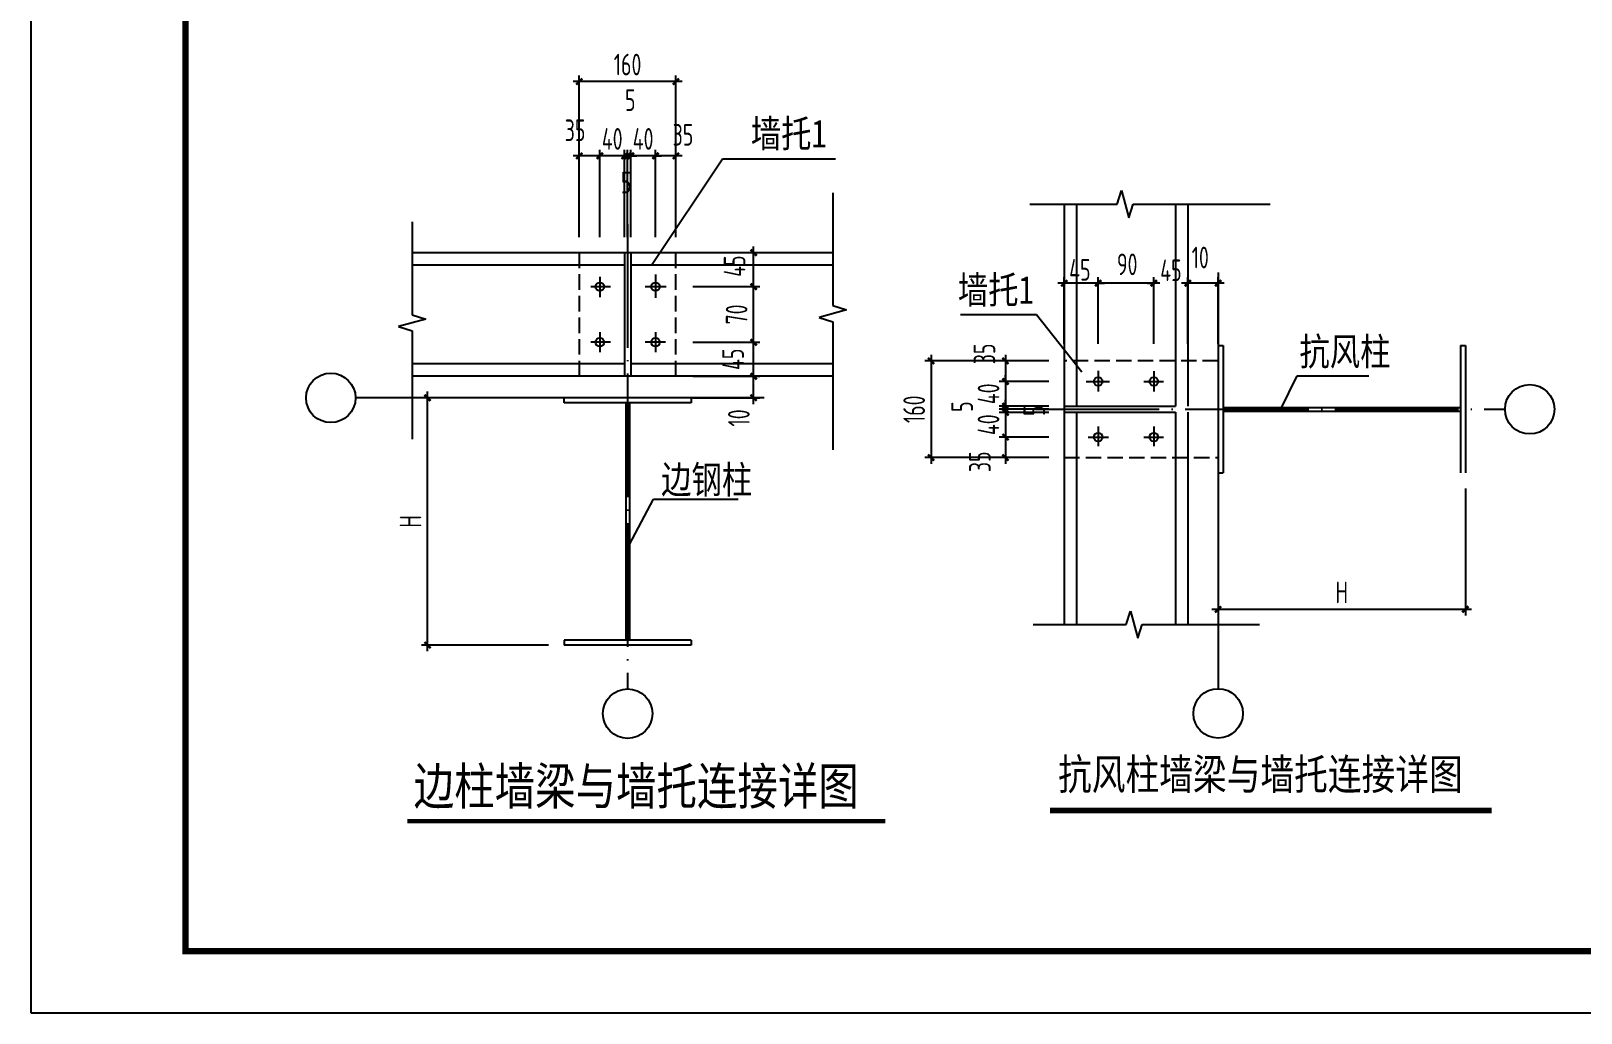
# Model space of a CAD drawing. Extents: x 492302 to 683319, y -252071 to 755100.
# Drawn here: x 493325 to 518402, y -252071 to -236181 of the extents above; entities that cross this region are included whole.
import ezdxf

# ---------------------------------------------------------------- set-up
doc = ezdxf.new("R2010")
doc.units = 0
doc.header["$LTSCALE"] = 1000
doc.header["$MEASUREMENT"] = 0
doc.linetypes.add('DASH', pattern=[0.35, 0.25, -0.1])
doc.linetypes.add('DOTE', pattern=[2.42, 2, -0.2, 0.02, -0.2])
doc.layers.get('Defpoints').update_dxf_attribs({"color": 250})
doc.layers.add('10', color=7, linetype='Continuous', lineweight=35)
for name, color, linetype in [('3T_WOOD', 21, 'Continuous'), ('DOTE', 14, 'DOTE'), ('OTHER', 7, 'Continuous'), ('PUB_DIM', 171, 'Continuous'), ('PUB_TEXT', 7, 'Continuous'), ('TK', 4, 'Continuous'), ('图层1', 8, 'Continuous')]:
    doc.layers.add(name, color=color, linetype=linetype)
doc.styles.add('-宋体', font='', dxfattribs={"width": 0.8})
doc.styles.add('TSSD_Dimension', font='Tssdeng.shx', dxfattribs={"width": 0.7, "bigfont": 'hztxt.shx'})
doc.styles.get('-宋体').set_extended_font_data('SimSun')
doc.dimstyles.new('TSSD_20_100', dxfattribs={"dimtxt": 350, "dimasz": 100, "dimexe": 100, "dimexo": 250, "dimgap": 100, "dimtad": 1, "dimdec": 0, "dimlfac": 0.2, "dimzin": 0, "dimdsep": 46, "dimtxsty": 'TSSD_Dimension', "dimblk": 'ARCHTICK', "dimblk1": 'ARCHTICK', "dimblk2": 'ARCHTICK', "dimcen": 0, "dimdle": 100, "dimclrt": 7, "dimadec": 0, "dimazin": 0, "dimtfac": 1, "dimtdec": 0, "dimtix": 1, "dimtmove": 2, "dimatfit": 3, "dimfxl": 0, "dimtolj": 1, "dimtzin": 0, "dimarcsym": 0})

# ---------------------------------------------------------------- blocks, each defined once
blk = doc.blocks.new('_ArchTick')
at = {"color": 0, "linetype": 'ByBlock', "const_width": 0.4}
blk.add_lwpolyline([(-0.5, -0.5), (0.5, 0.5)], dxfattribs=at)
blk = doc.blocks.new('*D1324')
at = {"layer": 'Defpoints', "color": 0}
for p in [(510590, -240263), (510590, -241494), (511490, -241494)]:
    blk.add_point(p, dxfattribs=at)
at = {"layer": 'PUB_DIM', "color": 0, "lineweight": -2}
for p, q in [((510590, -241244), (510590, -240163)), ((511490, -241244), (511490, -240163)), ((511590, -240263), (510490, -240263))]:
    blk.add_line(p, q, dxfattribs=at)
at = {"layer": 'PUB_DIM', "color": 0, "lineweight": -2, "xscale": 100, "yscale": 100, "zscale": 100, "rotation": 180}
blk.add_blockref('_ArchTick', (510590, -240263), dxfattribs=at)
at = {"layer": 'PUB_DIM', "color": 0, "lineweight": -2, "xscale": 100, "yscale": 100, "zscale": 100}
blk.add_blockref('_ArchTick', (511490, -240263), dxfattribs=at)
at = {"layer": 'PUB_DIM', "color": 7, "insert": (511060, -239957), "char_height": 350, "attachment_point": 5, "style": 'TSSD_Dimension'}
blk.add_mtext('\\A1;90', dxfattribs=at)
blk = doc.blocks.new('*D1325')
at = {"layer": 'Defpoints', "color": 0}
for p in [(499740, -242117), (501948, -242117), (501948, -246117)]:
    blk.add_point(p, dxfattribs=at)
at = {"layer": 'PUB_DIM', "color": 0, "lineweight": -2}
for p, q in [((501698, -242117), (499640, -242117)), ((499740, -246217), (499740, -242017)), ((501698, -246117), (499640, -246117))]:
    blk.add_line(p, q, dxfattribs=at)
at = {"layer": 'PUB_DIM', "color": 0, "lineweight": -2, "xscale": 100, "yscale": 100, "zscale": 100}
for p, rotation in [((499740, -242117), 90), ((499740, -246117), 270)]:
    blk.add_blockref('_ArchTick', p, dxfattribs=dict(at, rotation=rotation))
at = {"layer": 'PUB_DIM', "color": 7, "insert": (499465, -244117), "char_height": 350, "attachment_point": 5, "rotation": 90, "style": 'TSSD_Dimension'}
blk.add_mtext('\\A1;H', dxfattribs=at)
blk = doc.blocks.new('*D1326')
at = {"layer": 'Defpoints', "color": 0}
for p in [(502928, -238202), (502928, -239768), (502978, -239768)]:
    blk.add_point(p, dxfattribs=at)
at = {"layer": 'PUB_DIM', "color": 0, "lineweight": -2}
for p, q in [((502928, -238202), (502828, -238202)), ((502928, -239518), (502928, -238102)), ((502978, -238202), (502928, -238202)), ((502978, -239518), (502978, -238102)), ((502978, -238202), (503078, -238202))]:
    blk.add_line(p, q, dxfattribs=at)
at = {"layer": 'PUB_DIM', "color": 0, "lineweight": -2, "xscale": 100, "yscale": 100, "zscale": 100}
blk.add_blockref('_ArchTick', (502928, -238202), dxfattribs=at)
at = {"layer": 'PUB_DIM', "color": 0, "lineweight": -2, "xscale": 100, "yscale": 100, "zscale": 100, "rotation": 180}
blk.add_blockref('_ArchTick', (502978, -238202), dxfattribs=at)
at = {"layer": 'PUB_DIM', "color": 7, "insert": (502953, -238634), "char_height": 350, "attachment_point": 5, "style": 'TSSD_Dimension'}
blk.add_mtext('\\A1;5', dxfattribs=at)
blk = doc.blocks.new('*D1327')
at = {"layer": 'Defpoints', "color": 0}
for p in [(503785, -239768), (505016, -239768), (503785, -240318)]:
    blk.add_point(p, dxfattribs=at)
at = {"layer": 'PUB_DIM', "color": 0, "lineweight": -2}
for p, q in [((505016, -240418), (505016, -239668)), ((504035, -239768), (505116, -239768)), ((504035, -240318), (505116, -240318))]:
    blk.add_line(p, q, dxfattribs=at)
at = {"layer": 'PUB_DIM', "color": 0, "lineweight": -2, "xscale": 100, "yscale": 100, "zscale": 100}
for p, rotation in [((505016, -239768), 90), ((505016, -240318), 270)]:
    blk.add_blockref('_ArchTick', p, dxfattribs=dict(at, rotation=rotation))
at = {"layer": 'PUB_DIM', "color": 7, "insert": (504708, -239986), "char_height": 350, "attachment_point": 5, "rotation": 90, "style": 'TSSD_Dimension'}
blk.add_mtext('\\A1;45', dxfattribs=at)
blk = doc.blocks.new('*D1328')
at = {"layer": 'Defpoints', "color": 0}
for p in [(503428, -238202), (503428, -239768), (503759, -239768)]:
    blk.add_point(p, dxfattribs=at)
at = {"layer": 'PUB_DIM', "color": 0, "lineweight": -2}
for p, q in [((503859, -238202), (503328, -238202)), ((503428, -239518), (503428, -238102)), ((503759, -239518), (503759, -238102))]:
    blk.add_line(p, q, dxfattribs=at)
at = {"layer": 'PUB_DIM', "color": 0, "lineweight": -2, "xscale": 100, "yscale": 100, "zscale": 100, "rotation": 180}
blk.add_blockref('_ArchTick', (503428, -238202), dxfattribs=at)
at = {"layer": 'PUB_DIM', "color": 0, "lineweight": -2, "xscale": 100, "yscale": 100, "zscale": 100}
blk.add_blockref('_ArchTick', (503759, -238202), dxfattribs=at)
at = {"layer": 'PUB_DIM', "color": 7, "insert": (503873, -237861), "char_height": 350, "attachment_point": 5, "style": 'TSSD_Dimension'}
blk.add_mtext('\\A1;35', dxfattribs=at)
blk = doc.blocks.new('*D1329')
at = {"layer": 'Defpoints', "color": 0}
for p in [(503028, -238202), (503028, -239768), (503428, -239768)]:
    blk.add_point(p, dxfattribs=at)
at = {"layer": 'PUB_DIM', "color": 0, "lineweight": -2}
for p, q in [((503028, -238202), (502928, -238202)), ((503028, -239518), (503028, -238102)), ((503428, -238202), (503028, -238202)), ((503428, -239518), (503428, -238102)), ((503428, -238202), (503528, -238202))]:
    blk.add_line(p, q, dxfattribs=at)
at = {"layer": 'PUB_DIM', "color": 0, "lineweight": -2, "xscale": 100, "yscale": 100, "zscale": 100}
blk.add_blockref('_ArchTick', (503028, -238202), dxfattribs=at)
at = {"layer": 'PUB_DIM', "color": 0, "lineweight": -2, "xscale": 100, "yscale": 100, "zscale": 100, "rotation": 180}
blk.add_blockref('_ArchTick', (503428, -238202), dxfattribs=at)
at = {"layer": 'PUB_DIM', "color": 7, "insert": (503228, -237927), "char_height": 350, "attachment_point": 5, "style": 'TSSD_Dimension'}
blk.add_mtext('\\A1;40', dxfattribs=at)
blk = doc.blocks.new('*D1330')
at = {"layer": 'Defpoints', "color": 0}
for p in [(502528, -238202), (502528, -239768), (502928, -239768)]:
    blk.add_point(p, dxfattribs=at)
at = {"layer": 'PUB_DIM', "color": 0, "lineweight": -2}
for p, q in [((502528, -238202), (502428, -238202)), ((502528, -239518), (502528, -238102)), ((502928, -238202), (502528, -238202)), ((502928, -239518), (502928, -238102)), ((502928, -238202), (503028, -238202))]:
    blk.add_line(p, q, dxfattribs=at)
at = {"layer": 'PUB_DIM', "color": 0, "lineweight": -2, "xscale": 100, "yscale": 100, "zscale": 100}
blk.add_blockref('_ArchTick', (502528, -238202), dxfattribs=at)
at = {"layer": 'PUB_DIM', "color": 0, "lineweight": -2, "xscale": 100, "yscale": 100, "zscale": 100, "rotation": 180}
blk.add_blockref('_ArchTick', (502928, -238202), dxfattribs=at)
at = {"layer": 'PUB_DIM', "color": 7, "insert": (502728, -237927), "char_height": 350, "attachment_point": 5, "style": 'TSSD_Dimension'}
blk.add_mtext('\\A1;40', dxfattribs=at)
blk = doc.blocks.new('*D1331')
at = {"layer": 'Defpoints', "color": 0}
for p in [(502978, -238202), (502978, -239768), (503028, -239768)]:
    blk.add_point(p, dxfattribs=at)
at = {"layer": 'PUB_DIM', "color": 0, "lineweight": -2}
for p, q in [((502978, -238202), (502878, -238202)), ((502978, -239518), (502978, -238102)), ((503028, -238202), (502978, -238202)), ((503028, -239518), (503028, -238102)), ((503028, -238202), (503128, -238202))]:
    blk.add_line(p, q, dxfattribs=at)
at = {"layer": 'PUB_DIM', "color": 0, "lineweight": -2, "xscale": 100, "yscale": 100, "zscale": 100}
blk.add_blockref('_ArchTick', (502978, -238202), dxfattribs=at)
at = {"layer": 'PUB_DIM', "color": 0, "lineweight": -2, "xscale": 100, "yscale": 100, "zscale": 100, "rotation": 180}
blk.add_blockref('_ArchTick', (503028, -238202), dxfattribs=at)
at = {"layer": 'PUB_DIM', "color": 7, "insert": (503020, -237300), "char_height": 350, "attachment_point": 5, "style": 'TSSD_Dimension'}
blk.add_mtext('\\A1;5', dxfattribs=at)
blk = doc.blocks.new('*D1332')
at = {"layer": 'Defpoints', "color": 0}
for p in [(502196, -238202), (502196, -239768), (502528, -239768)]:
    blk.add_point(p, dxfattribs=at)
at = {"layer": 'PUB_DIM', "color": 0, "lineweight": -2}
for p, q in [((502628, -238202), (502096, -238202)), ((502196, -239518), (502196, -238102)), ((502528, -239518), (502528, -238102))]:
    blk.add_line(p, q, dxfattribs=at)
at = {"layer": 'PUB_DIM', "color": 0, "lineweight": -2, "xscale": 100, "yscale": 100, "zscale": 100, "rotation": 180}
blk.add_blockref('_ArchTick', (502196, -238202), dxfattribs=at)
at = {"layer": 'PUB_DIM', "color": 0, "lineweight": -2, "xscale": 100, "yscale": 100, "zscale": 100}
blk.add_blockref('_ArchTick', (502528, -238202), dxfattribs=at)
at = {"layer": 'PUB_DIM', "color": 7, "insert": (502127, -237788), "char_height": 350, "attachment_point": 5, "style": 'TSSD_Dimension'}
blk.add_mtext('\\A1;35', dxfattribs=at)
blk = doc.blocks.new('*D1333')
at = {"layer": 'Defpoints', "color": 0}
for p in [(510040, -242752), (509091, -243084), (510040, -243084)]:
    blk.add_point(p, dxfattribs=at)
at = {"layer": 'PUB_DIM', "color": 0, "lineweight": -2}
for p, q in [((509091, -242652), (509091, -243184)), ((509790, -242752), (508991, -242752)), ((509790, -243084), (508991, -243084))]:
    blk.add_line(p, q, dxfattribs=at)
at = {"layer": 'PUB_DIM', "color": 0, "lineweight": -2, "xscale": 100, "yscale": 100, "zscale": 100}
for p, rotation in [((509091, -242752), 90), ((509091, -243084), 270)]:
    blk.add_blockref('_ArchTick', p, dxfattribs=dict(at, rotation=rotation))
at = {"layer": 'PUB_DIM', "color": 7, "insert": (508677, -243152), "char_height": 350, "attachment_point": 5, "rotation": 90, "style": 'TSSD_Dimension'}
blk.add_mtext('\\A1;35', dxfattribs=at)
blk = doc.blocks.new('*D1334')
at = {"layer": 'Defpoints', "color": 0}
for p in [(509278, -241520), (507888, -243084), (509278, -243084)]:
    blk.add_point(p, dxfattribs=at)
at = {"layer": 'PUB_DIM', "color": 0, "lineweight": -2}
for p, q in [((507888, -241420), (507888, -243184)), ((509028, -241520), (507788, -241520)), ((509028, -243084), (507788, -243084))]:
    blk.add_line(p, q, dxfattribs=at)
at = {"layer": 'PUB_DIM', "color": 0, "lineweight": -2, "xscale": 100, "yscale": 100, "zscale": 100}
for p, rotation in [((507888, -241520), 90), ((507888, -243084), 270)]:
    blk.add_blockref('_ArchTick', p, dxfattribs=dict(at, rotation=rotation))
at = {"layer": 'PUB_DIM', "color": 7, "insert": (507613, -242302), "char_height": 350, "attachment_point": 5, "rotation": 90, "style": 'TSSD_Dimension'}
blk.add_mtext('\\A1;160', dxfattribs=at)
blk = doc.blocks.new('*D1335')
at = {"layer": 'Defpoints', "color": 0}
for p in [(510040, -240263), (510040, -241494), (510590, -241494)]:
    blk.add_point(p, dxfattribs=at)
at = {"layer": 'PUB_DIM', "color": 0, "lineweight": -2}
for p, q in [((510040, -241244), (510040, -240163)), ((510590, -241244), (510590, -240163)), ((510040, -240263), (509940, -240263)), ((510590, -240263), (510040, -240263)), ((510590, -240263), (510690, -240263))]:
    blk.add_line(p, q, dxfattribs=at)
at = {"layer": 'PUB_DIM', "color": 0, "lineweight": -2, "xscale": 100, "yscale": 100, "zscale": 100}
blk.add_blockref('_ArchTick', (510040, -240263), dxfattribs=at)
at = {"layer": 'PUB_DIM', "color": 0, "lineweight": -2, "xscale": 100, "yscale": 100, "zscale": 100, "rotation": 180}
blk.add_blockref('_ArchTick', (510590, -240263), dxfattribs=at)
at = {"layer": 'PUB_DIM', "color": 7, "insert": (510294, -240046), "char_height": 350, "attachment_point": 5, "style": 'TSSD_Dimension'}
blk.add_mtext('\\A1;45', dxfattribs=at)
blk = doc.blocks.new('*D1336')
at = {"layer": 'Defpoints', "color": 0}
for p in [(510040, -241520), (509091, -241852), (510040, -241852)]:
    blk.add_point(p, dxfattribs=at)
at = {"layer": 'PUB_DIM', "color": 0, "lineweight": -2}
for p, q in [((509091, -241420), (509091, -241952)), ((509790, -241520), (508991, -241520)), ((509790, -241852), (508991, -241852))]:
    blk.add_line(p, q, dxfattribs=at)
at = {"layer": 'PUB_DIM', "color": 0, "lineweight": -2, "xscale": 100, "yscale": 100, "zscale": 100}
for p, rotation in [((509091, -241520), 90), ((509091, -241852), 270)]:
    blk.add_blockref('_ArchTick', p, dxfattribs=dict(at, rotation=rotation))
at = {"layer": 'PUB_DIM', "color": 7, "insert": (508750, -241406), "char_height": 350, "attachment_point": 5, "rotation": 90, "style": 'TSSD_Dimension'}
blk.add_mtext('\\A1;35', dxfattribs=at)
blk = doc.blocks.new('*D1337')
at = {"layer": 'Defpoints', "color": 0}
for p in [(510040, -241852), (509091, -242252), (510040, -242252)]:
    blk.add_point(p, dxfattribs=at)
at = {"layer": 'PUB_DIM', "color": 0, "lineweight": -2}
for p, q in [((509790, -241852), (508991, -241852)), ((509091, -241852), (509091, -241752)), ((509091, -241852), (509091, -242252)), ((509790, -242252), (508991, -242252)), ((509091, -242252), (509091, -242352))]:
    blk.add_line(p, q, dxfattribs=at)
at = {"layer": 'PUB_DIM', "color": 0, "lineweight": -2, "xscale": 100, "yscale": 100, "zscale": 100}
for p, rotation in [((509091, -241852), 270), ((509091, -242252), 90)]:
    blk.add_blockref('_ArchTick', p, dxfattribs=dict(at, rotation=rotation))
at = {"layer": 'PUB_DIM', "color": 7, "insert": (508816, -242052), "char_height": 350, "attachment_point": 5, "rotation": 90, "style": 'TSSD_Dimension'}
blk.add_mtext('\\A1;40', dxfattribs=at)
blk = doc.blocks.new('*D1338')
at = {"layer": 'Defpoints', "color": 0}
for p in [(509091, -242302), (510040, -242252), (510040, -242302)]:
    blk.add_point(p, dxfattribs=at)
at = {"layer": 'PUB_DIM', "color": 0, "lineweight": -2}
for p, q in [((509091, -242252), (509091, -242152)), ((509790, -242252), (508991, -242252)), ((509790, -242302), (508991, -242302)), ((509091, -242252), (509091, -242302)), ((509091, -242302), (509091, -242402))]:
    blk.add_line(p, q, dxfattribs=at)
at = {"layer": 'PUB_DIM', "color": 0, "lineweight": -2, "xscale": 100, "yscale": 100, "zscale": 100}
for p, rotation in [((509091, -242252), 270), ((509091, -242302), 90)]:
    blk.add_blockref('_ArchTick', p, dxfattribs=dict(at, rotation=rotation))
at = {"layer": 'PUB_DIM', "color": 7, "insert": (508389, -242260), "char_height": 350, "attachment_point": 5, "rotation": 90, "style": 'TSSD_Dimension'}
blk.add_mtext('\\A1;5', dxfattribs=at)
blk = doc.blocks.new('*D1339')
at = {"layer": 'Defpoints', "color": 0}
for p in [(509091, -242352), (510040, -242302), (510040, -242352)]:
    blk.add_point(p, dxfattribs=at)
at = {"layer": 'PUB_DIM', "color": 0, "lineweight": -2}
for p, q in [((509091, -242302), (509091, -242202)), ((509790, -242302), (508991, -242302)), ((509790, -242352), (508991, -242352)), ((509091, -242302), (509091, -242352)), ((509091, -242352), (509091, -242452))]:
    blk.add_line(p, q, dxfattribs=at)
at = {"layer": 'PUB_DIM', "color": 0, "lineweight": -2, "xscale": 100, "yscale": 100, "zscale": 100}
for p, rotation in [((509091, -242302), 270), ((509091, -242352), 90)]:
    blk.add_blockref('_ArchTick', p, dxfattribs=dict(at, rotation=rotation))
at = {"layer": 'PUB_DIM', "color": 7, "insert": (509557, -242327), "char_height": 350, "attachment_point": 5, "rotation": 90, "style": 'TSSD_Dimension'}
blk.add_mtext('\\A1;5', dxfattribs=at)
blk = doc.blocks.new('*D1340')
at = {"layer": 'Defpoints', "color": 0}
for p in [(510040, -242352), (509091, -242752), (510040, -242752)]:
    blk.add_point(p, dxfattribs=at)
at = {"layer": 'PUB_DIM', "color": 0, "lineweight": -2}
for p, q in [((509790, -242352), (508991, -242352)), ((509091, -242352), (509091, -242252)), ((509091, -242352), (509091, -242752)), ((509790, -242752), (508991, -242752)), ((509091, -242752), (509091, -242852))]:
    blk.add_line(p, q, dxfattribs=at)
at = {"layer": 'PUB_DIM', "color": 0, "lineweight": -2, "xscale": 100, "yscale": 100, "zscale": 100}
for p, rotation in [((509091, -242352), 270), ((509091, -242752), 90)]:
    blk.add_blockref('_ArchTick', p, dxfattribs=dict(at, rotation=rotation))
at = {"layer": 'PUB_DIM', "color": 7, "insert": (508816, -242552), "char_height": 350, "attachment_point": 5, "rotation": 90, "style": 'TSSD_Dimension'}
blk.add_mtext('\\A1;40', dxfattribs=at)
blk = doc.blocks.new('*D1341')
at = {"layer": 'Defpoints', "color": 0}
for p in [(503785, -240318), (505016, -240318), (503785, -241218)]:
    blk.add_point(p, dxfattribs=at)
at = {"layer": 'PUB_DIM', "color": 0, "lineweight": -2}
for p, q in [((505016, -241318), (505016, -240218)), ((504035, -240318), (505116, -240318)), ((504035, -241218), (505116, -241218))]:
    blk.add_line(p, q, dxfattribs=at)
at = {"layer": 'PUB_DIM', "color": 0, "lineweight": -2, "xscale": 100, "yscale": 100, "zscale": 100}
for p, rotation in [((505016, -240318), 90), ((505016, -241218), 270)]:
    blk.add_blockref('_ArchTick', p, dxfattribs=dict(at, rotation=rotation))
at = {"layer": 'PUB_DIM', "color": 7, "insert": (504741, -240768), "char_height": 350, "attachment_point": 5, "rotation": 90, "style": 'TSSD_Dimension'}
blk.add_mtext('\\A1;70', dxfattribs=at)
blk = doc.blocks.new('*D1342')
at = {"layer": 'Defpoints', "color": 0}
for p in [(503785, -241218), (505016, -241218), (503785, -241768)]:
    blk.add_point(p, dxfattribs=at)
at = {"layer": 'PUB_DIM', "color": 0, "lineweight": -2}
for p, q in [((504035, -241218), (505116, -241218)), ((505016, -241868), (505016, -241118)), ((504035, -241768), (505116, -241768))]:
    blk.add_line(p, q, dxfattribs=at)
at = {"layer": 'PUB_DIM', "color": 0, "lineweight": -2, "xscale": 100, "yscale": 100, "zscale": 100}
for p, rotation in [((505016, -241218), 90), ((505016, -241768), 270)]:
    blk.add_blockref('_ArchTick', p, dxfattribs=dict(at, rotation=rotation))
at = {"layer": 'PUB_DIM', "color": 7, "insert": (504683, -241493), "char_height": 350, "attachment_point": 5, "rotation": 90, "style": 'TSSD_Dimension'}
blk.add_mtext('\\A1;45', dxfattribs=at)
blk = doc.blocks.new('*D1343')
at = {"layer": 'Defpoints', "color": 0}
for p in [(503785, -241768), (505016, -241768), (503785, -242117)]:
    blk.add_point(p, dxfattribs=at)
at = {"layer": 'PUB_DIM', "color": 0, "lineweight": -2}
for p, q in [((505016, -242217), (505016, -241668)), ((504035, -241768), (505116, -241768)), ((504035, -242117), (505116, -242117))]:
    blk.add_line(p, q, dxfattribs=at)
at = {"layer": 'PUB_DIM', "color": 0, "lineweight": -2, "xscale": 100, "yscale": 100, "zscale": 100}
for p, rotation in [((505016, -241768), 90), ((505016, -242117), 270)]:
    blk.add_blockref('_ArchTick', p, dxfattribs=dict(at, rotation=rotation))
at = {"layer": 'PUB_DIM', "color": 7, "insert": (504777, -242442), "char_height": 350, "attachment_point": 5, "rotation": 90, "style": 'TSSD_Dimension'}
blk.add_mtext('\\A1;10', dxfattribs=at)
blk = doc.blocks.new('*D1344')
at = {"layer": 'Defpoints', "color": 0}
for p in [(502196, -236999), (502196, -239006), (503759, -239006)]:
    blk.add_point(p, dxfattribs=at)
at = {"layer": 'PUB_DIM', "color": 0, "lineweight": -2}
for p, q in [((502196, -238756), (502196, -236899)), ((503759, -238756), (503759, -236899)), ((503859, -236999), (502096, -236999))]:
    blk.add_line(p, q, dxfattribs=at)
at = {"layer": 'PUB_DIM', "color": 0, "lineweight": -2, "xscale": 100, "yscale": 100, "zscale": 100, "rotation": 180}
blk.add_blockref('_ArchTick', (502196, -236999), dxfattribs=at)
at = {"layer": 'PUB_DIM', "color": 0, "lineweight": -2, "xscale": 100, "yscale": 100, "zscale": 100}
blk.add_blockref('_ArchTick', (503759, -236999), dxfattribs=at)
at = {"layer": 'PUB_DIM', "color": 7, "insert": (502977, -236724), "char_height": 350, "attachment_point": 5, "style": 'TSSD_Dimension'}
blk.add_mtext('\\A1;160', dxfattribs=at)
blk = doc.blocks.new('*D1345')
at = {"layer": 'Defpoints', "color": 0}
for p in [(512531, -243332), (516531, -243332), (512531, -245540)]:
    blk.add_point(p, dxfattribs=at)
at = {"layer": 'PUB_DIM', "color": 0, "lineweight": -2}
for p, q in [((512531, -243582), (512531, -245640)), ((516531, -243582), (516531, -245640)), ((516631, -245540), (512431, -245540))]:
    blk.add_line(p, q, dxfattribs=at)
at = {"layer": 'PUB_DIM', "color": 0, "lineweight": -2, "xscale": 100, "yscale": 100, "zscale": 100, "rotation": 180}
blk.add_blockref('_ArchTick', (512531, -245540), dxfattribs=at)
at = {"layer": 'PUB_DIM', "color": 0, "lineweight": -2, "xscale": 100, "yscale": 100, "zscale": 100}
blk.add_blockref('_ArchTick', (516531, -245540), dxfattribs=at)
at = {"layer": 'PUB_DIM', "color": 7, "insert": (514531, -245265), "char_height": 350, "attachment_point": 5, "style": 'TSSD_Dimension'}
blk.add_mtext('\\A1;H', dxfattribs=at)
blk = doc.blocks.new('*D1346')
at = {"layer": 'Defpoints', "color": 0}
for p in [(512040, -240263), (512040, -241494), (512531, -241494)]:
    blk.add_point(p, dxfattribs=at)
at = {"layer": 'PUB_DIM', "color": 0, "lineweight": -2}
for p, q in [((512040, -241244), (512040, -240163)), ((512531, -241244), (512531, -240163)), ((512631, -240263), (511940, -240263))]:
    blk.add_line(p, q, dxfattribs=at)
at = {"layer": 'PUB_DIM', "color": 0, "lineweight": -2, "xscale": 100, "yscale": 100, "zscale": 100, "rotation": 180}
blk.add_blockref('_ArchTick', (512040, -240263), dxfattribs=at)
at = {"layer": 'PUB_DIM', "color": 0, "lineweight": -2, "xscale": 100, "yscale": 100, "zscale": 100}
blk.add_blockref('_ArchTick', (512531, -240263), dxfattribs=at)
at = {"layer": 'PUB_DIM', "color": 7, "insert": (512242, -239846), "char_height": 350, "attachment_point": 5, "style": 'TSSD_Dimension'}
blk.add_mtext('\\A1;10', dxfattribs=at)
blk = doc.blocks.new('*D1347')
at = {"layer": 'Defpoints', "color": 0}
for p in [(511490, -240263), (511490, -241494), (512040, -241494)]:
    blk.add_point(p, dxfattribs=at)
at = {"layer": 'PUB_DIM', "color": 0, "lineweight": -2}
for p, q in [((511490, -241244), (511490, -240163)), ((512040, -241244), (512040, -240163)), ((511390, -240263), (511507, -240263)), ((512140, -240263), (512028, -240263))]:
    blk.add_line(p, q, dxfattribs=at)
at = {"layer": 'PUB_DIM', "color": 0, "lineweight": -2, "xscale": 100, "yscale": 100, "zscale": 100, "rotation": 180}
blk.add_blockref('_ArchTick', (511490, -240263), dxfattribs=at)
at = {"layer": 'PUB_DIM', "color": 0, "lineweight": -2, "xscale": 100, "yscale": 100, "zscale": 100}
blk.add_blockref('_ArchTick', (512040, -240263), dxfattribs=at)
at = {"layer": 'PUB_DIM', "color": 7, "insert": (511767, -240053), "char_height": 350, "attachment_point": 5, "style": 'TSSD_Dimension'}
blk.add_mtext('\\A1;45', dxfattribs=at)
blk = doc.blocks.new('GeYuanFrame_33718775', base_point=(20.09, 4.53))
at = {"layer": 'TK'}
blk.add_lwpolyline([(20.09, 4.53), (20.09, 598.53), (861.09, 598.53), (861.09, 4.53)], close=True, dxfattribs=at)
at = {"layer": 'TK', "const_width": 1}
blk.add_lwpolyline([(45.09, 588.53), (851.09, 588.53), (851.09, 14.53), (45.09, 14.53)], close=True, dxfattribs=at)

msp = doc.modelspace()

# ---------------------------------------------------------------- linework, layer by layer
at = {"layer": '10', "color": 7}
for points, const_width, elevation in [([(509809.9, -248793.7), (516956.7, -248793.7)], 90, 1400), ([(499411.4, -248968.6), (507147.6, -248968.6)], 72, 1120)]:
    msp.add_lwpolyline(points, dxfattribs=dict(at, const_width=const_width, elevation=elevation))
at = {"layer": 'DOTE'}
for p, q in [((502978.1, -239305.6), (502978.1, -246827)), ((502528.1, -240158.6), (502528.1, -240487.5)), ((503428.1, -240123), (503428.1, -240500.9)), ((502698.5, -240318.4), (502383.1, -240318.4)), ((503600.3, -240318.4), (503262.7, -240318.4)), ((502698.5, -241218.4), (502383.1, -241218.4)), ((502528.1, -241056.5), (502528.1, -241376.5)), ((503591.4, -241218.4), (503262.7, -241218.4)), ((503428.1, -241056.5), (503428.1, -241376.5)), ((510590, -241679.3), (510590, -242016.9)), ((511490, -241688.2), (511490, -242016.9)), ((510394.7, -241851.5), (510772.5, -241851.5)), ((511328.1, -241851.5), (511648.1, -241851.5)), ((509577.2, -242301.5), (517173, -242301.5)), ((510590, -242581.1), (510590, -242896.5)), ((511490, -242581.1), (511490, -242896.5)), ((510430.2, -242751.5), (510759.1, -242751.5)), ((511328.1, -242751.5), (511648.1, -242751.5))]:
    msp.add_line(p, q, dxfattribs=at)
at = {"layer": 'OTHER'}
for p, q in [((506296.5, -238799.1), (506296.5, -240624.8)), ((510896.4, -238983), (510966.4, -238763)), ((510966.4, -238763), (511086.4, -239203)), ((509482.4, -238983), (510896.4, -238983)), ((511086.4, -239203), (511156.4, -238983)), ((511156.4, -238983), (513372.9, -238983)), ((499493.1, -239269.1), (499493.1, -240772.8)), ((506516.5, -240694.8), (506076.5, -240814.8)), ((506296.5, -240624.8), (506516.5, -240694.8)), ((499713.1, -240842.8), (499273.1, -240962.8)), ((499273.1, -240962.8), (499493.1, -241032.8)), ((499493.1, -240772.8), (499713.1, -240842.8)), ((506076.5, -240814.8), (506296.5, -240884.8)), ((506296.5, -240884.8), (506296.5, -242959.5)), ((499493.1, -241032.8), (499493.1, -242785.5)), ((511044.4, -245786.5), (511114.4, -245566.5)), ((511114.4, -245566.5), (511234.4, -246006.5)), ((509540.8, -245786.5), (511044.4, -245786.5)), ((511234.4, -246006.5), (511304.4, -245786.5)), ((511304.4, -245786.5), (513199, -245786.5))]:
    msp.add_line(p, q, dxfattribs=at)
at = {"layer": 'PUB_DIM'}
for p, q in [((512530.8, -240091.3), (512530.8, -246823.1)), ((505187.7, -242117.4), (498575.4, -242117.4)), ((505187.7, -242117.4), (498575.4, -242117.4)), ((501948.1, -242197.4), (501948.1, -242117.4))]:
    msp.add_line(p, q, dxfattribs=at)
at = {"layer": '图层1'}
for p, q in [((503375.1, -239953.7), (504512.7, -238248.3)), ((504512.7, -238248.3), (506341, -238248.3)), ((510040, -238983), (510040, -242251.5)), ((510240, -238983), (510240, -242251.5)), ((511840, -238983), (511840, -242251.5)), ((512040, -238983), (512040, -242251.5)), ((502928.1, -239768.4), (499493.1, -239768.4)), ((502928.1, -239968.4), (499493.1, -239968.4)), ((502928.1, -239768.4), (502928.1, -241768.4)), ((506296.5, -239768.4), (503028.1, -239768.4)), ((503028.1, -239768.4), (503028.1, -241768.4)), ((506296.5, -239968.4), (503028.1, -239968.4)), ((509593.9, -240773.7), (508360.9, -240773.7)), ((510327.9, -241700.9), (509593.9, -240773.7)), ((512530.8, -241271.5), (512530.8, -243331.5)), ((512530.8, -241271.5), (512610.8, -241271.5)), ((512610.8, -241271.5), (512610.8, -243331.5)), ((516450.8, -241271.5), (516450.8, -243331.5)), ((516450.8, -241271.5), (516530.8, -241271.5)), ((516530.8, -241271.5), (516530.8, -243331.5)), ((502928.1, -241568.4), (499493.1, -241568.4)), ((506296.5, -241568.4), (503028.1, -241568.4)), ((512530.8, -241520.4), (512530.8, -243083.8)), ((506296.5, -241768.4), (499493.1, -241768.4)), ((513542.7, -242312.2), (513807.8, -241762)), ((513807.8, -241762), (514970, -241762)), ((504008.1, -242117.4), (501948.1, -242117.4)), ((504008.1, -242197.4), (501948.1, -242197.4)), ((503759.2, -242117.4), (502195.8, -242117.4)), ((502948.1, -242197.4), (502948.1, -246037.4)), ((503008.1, -242197.4), (503008.1, -246037.4)), ((504008.1, -242117.4), (504008.1, -242197.4)), ((510040, -242251.5), (511840, -242251.5)), ((510040, -242351.5), (511840, -242351.5)), ((510040, -242351.5), (510040, -245786.5)), ((510240, -242351.5), (510240, -245786.5)), ((511840, -242351.5), (511840, -245786.5)), ((512040, -242351.5), (512040, -245786.5)), ((512610.8, -242271.5), (516450.8, -242271.5)), ((512610.8, -242331.5), (516450.8, -242331.5)), ((512530.8, -243331.5), (512610.8, -243331.5)), ((503009.5, -244492.7), (503397.7, -243757.6)), ((503397.7, -243757.6), (504766.7, -243757.6)), ((504008.1, -246037.4), (501948.1, -246037.4)), ((501948.1, -246037.4), (501948.1, -246117.4)), ((504008.1, -246117.4), (501948.1, -246117.4)), ((504008.1, -246037.4), (504008.1, -246117.4))]:
    msp.add_line(p, q, dxfattribs=at)
at = {"layer": '图层1', "linetype": 'DASH'}
for p, q in [((503759.2, -239768.4), (502195.8, -239768.4)), ((502195.8, -239768.4), (502195.8, -241768.4)), ((503759.2, -241768.4), (503759.2, -239768.4)), ((512530.8, -241520.4), (510040, -241520.4)), ((510040, -241520.4), (510040, -243083.8)), ((510040, -243083.8), (512530.8, -243083.8))]:
    msp.add_line(p, q, dxfattribs=at)
at = {"layer": '图层1'}
for centre, radius in [((502528.1, -240318.4), 70), ((503428.1, -240318.4), 70), ((502528.1, -241218.4), 70), ((503428.1, -241218.4), 70), ((498175.4, -242117.4), 400), ((510590, -241851.5), 70), ((511490, -241851.5), 70), ((517573, -242301.5), 400), ((510590, -242751.5), 70), ((511490, -242751.5), 70), ((502978.1, -247227), 400), ((512530.8, -247223.1), 400)]:
    msp.add_circle(centre, radius, dxfattribs=at)

# ---------------------------------------------------------------- block references
at = {"layer": '3T_WOOD', "xscale": 100, "yscale": 100, "zscale": 100}
msp.add_blockref('GeYuanFrame_33718775', (493324.9, -252071.2), dxfattribs=at)

# ---------------------------------------------------------------- texts
at = {"layer": 'PUB_TEXT', "style": '-宋体', "width": 0.8}
for s, height, p in [('墙托1', 450, (504970.1, -238066.3)), ('墙托1', 450, (508319.8, -240595)), ('抗风柱', 450, (513845.7, -241593.2)), ('边钢柱', 450, (503519.8, -243665.1)), ('抗风柱墙梁与墙托连接详图', 500, (509941.3, -248458.5)), ('边柱墙梁与墙托连接详图', 600, (499516.5, -248700.4))]:
    msp.add_text(s, height=height, dxfattribs=at).set_placement(p)

# ---------------------------------------------------------------- dimensions: what is measured, and where the dimension line sits
at = {"layer": 'PUB_DIM'}
for p1, p2, distance, text, picture, middle in [((503759.2, -239006), (502195.8, -239006), -2007.5, '160', '*D1344', (502977.5, -236723.5)), ((502928.1, -239768.4), (502528.1, -239768.4), -1566.8, '40', '*D1330', (502728.1, -237926.5)), ((503428.1, -239768.4), (503028.1, -239768.4), -1566.8, '40', '*D1329', (503228.1, -237926.5)), ((503785.3, -241218.4), (503785.3, -240318.4), -1231, '70', '*D1341', (504741.3, -240768.4)), ((509277.6, -241520.4), (509277.6, -243083.8), -1389.9, '160', '*D1334', (507612.7, -242302.1)), ((510040, -241851.5), (510040, -242251.5), -949.3, '40', '*D1337', (508815.7, -242051.5)), ((501948.1, -246117.4), (501948.1, -242117.4), 2208.2, 'H', '*D1325', (499464.9, -244117.4)), ((510040, -242351.5), (510040, -242751.5), -949.3, '40', '*D1340', (508815.7, -242551.5)), ((516530.8, -243331.5), (512530.8, -243331.5), 2208.2, 'H', '*D1345', (514530.8, -245264.7))]:
    dim = msp.add_aligned_dim(p1=p1, p2=p2, distance=distance, text=text, dimstyle='TSSD_20_100', dxfattribs=at)
    dim.commit()
    dim.dimension.update_dxf_attribs({"geometry": picture, "text_midpoint": middle})
for base, p1, p2, angle, text, picture, middle in [((502978.1, -238201.5), (503028.1, -239768.4), (502978.1, -239768.4), 180, '5', '*D1331', (503019.9, -237299.7)), ((502195.8, -238201.5), (502528.1, -239768.4), (502195.8, -239768.4), 180, '35', '*D1332', (502127.3, -237787.8)), ((503428.1, -238201.5), (503759.2, -239768.4), (503428.1, -239768.4), 180, '35', '*D1328', (503873.5, -237860.5)), ((502928.1, -238201.5), (502978.1, -239768.4), (502928.1, -239768.4), 180, '5', '*D1326', (502953.1, -238633.5)), ((505016.3, -239768.4), (503785.3, -240318.4), (503785.3, -239768.4), 90, '45', '*D1327', (504708.4, -239986)), ((510590, -240263.3), (511490, -241494.3), (510590, -241494.3), 180, '90', '*D1324', (511060.4, -239957.3)), ((512040, -240263.3), (512530.8, -241494.3), (512040, -241494.3), 180, '10', '*D1346', (512241.7, -239846.2)), ((510040, -240263.3), (510590, -241494.3), (510040, -241494.3), 180, '45', '*D1335', (510294.5, -240045.6)), ((511490, -240263.3), (512040, -241494.3), (511490, -241494.3), 180, '45', '*D1347', (511767.4, -240053)), ((505016.3, -241218.4), (503785.3, -241768.4), (503785.3, -241218.4), 90, '45', '*D1342', (504683, -241493.4)), ((509090.7, -241851.5), (510040, -241520.4), (510040, -241851.5), 270, '35', '*D1336', (508749.7, -241406.1)), ((505016.3, -241768.4), (503785.3, -242117.4), (503785.3, -241768.4), 90, '10', '*D1343', (504776.5, -242441.6)), ((509090.7, -242301.5), (510040, -242251.5), (510040, -242301.5), 270, '5', '*D1338', (508389.1, -242259.7)), ((509090.7, -242351.5), (510040, -242301.5), (510040, -242351.5), 270, '5', '*D1339', (509556.9, -242326.5)), ((509090.7, -243083.8), (510040, -242751.5), (510040, -243083.8), 270, '35', '*D1333', (508677, -243152.3))]:
    dim = msp.add_linear_dim(base=base, p1=p1, p2=p2, angle=angle, text=text, dimstyle='TSSD_20_100', dxfattribs=at)
    dim.commit()
    dim.dimension.update_dxf_attribs({"geometry": picture, "text_midpoint": middle, "dimtype": 161})

doc.saveas('drawing.dxf')
